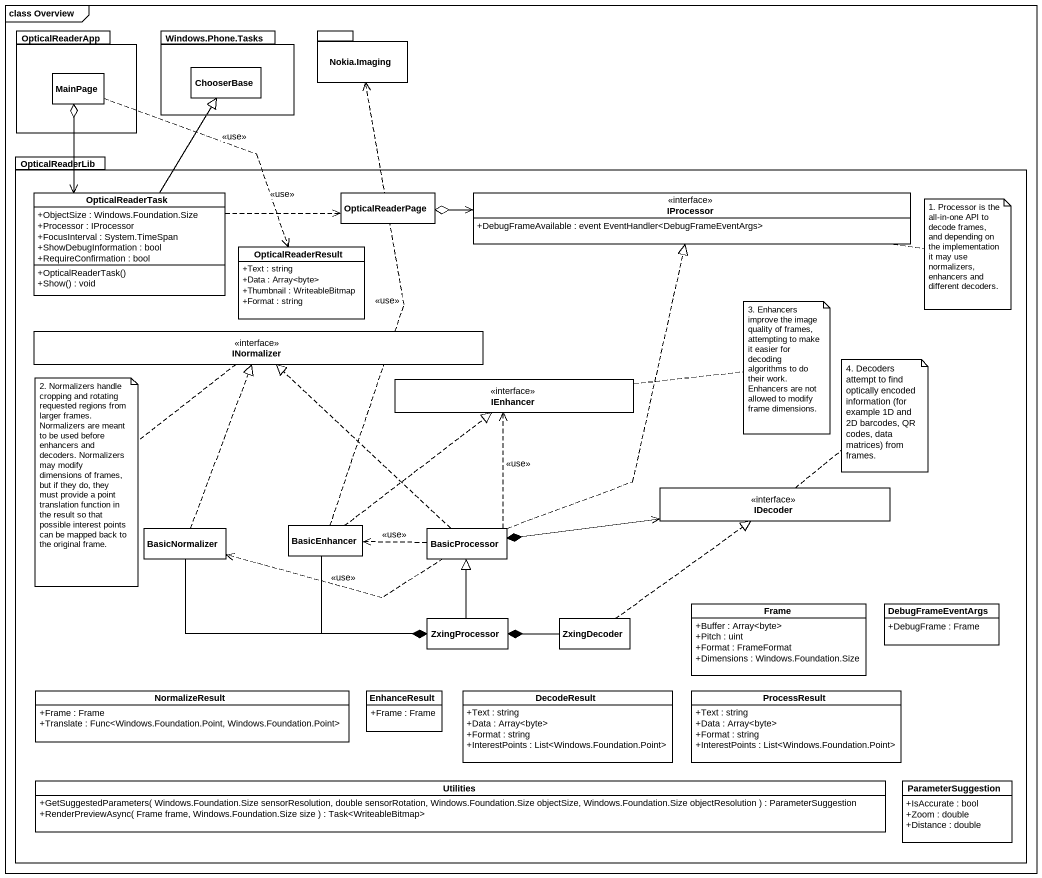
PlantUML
@startuml
mainframe class Overview
hide circle
hide empty members
skinparam classAttributeIconSize 0
package OpticalReaderApp {
  class MainPage
}
package "Windows.Phone.Tasks" as Windows_Phone_Tasks {
  class ChooserBase
}
package "Nokia.Imaging" as Nokia_Imaging {
}
package OpticalReaderLib {
  class OpticalReaderTask {
    +ObjectSize : Windows.Foundation.Size
    +Processor : IProcessor
    +FocusInterval : System.TimeSpan
    +ShowDebugInformation : bool
    +RequireConfirmation : bool
    +OpticalReaderTask()
    +Show() : void
  }
  class OpticalReaderPage
  interface IProcessor {
    +DebugFrameAvailable : event EventHandler<DebugFrameEventArgs>
  }
  class OpticalReaderResult {
    +Text : string
    +Data : Array<byte>
    +Thumbnail : WriteableBitmap
    +Format : string
  }
  interface INormalizer
  interface IEnhancer
  interface IDecoder
  class BasicNormalizer
  class BasicEnhancer
  class BasicProcessor
  class "Frame" as Frame_ {
    +Buffer : Array<byte>
    +Pitch : uint
    +Format : FrameFormat
    +Dimensions : Windows.Foundation.Size
  }
  class DebugFrameEventArgs {
    +DebugFrame : Frame
  }
  class ZxingProcessor
  class ZxingDecoder
  class NormalizeResult {
    +Frame : Frame
    +Translate : Func<Windows.Foundation.Point, Windows.Foundation.Point>
  }
  class EnhanceResult {
    +Frame : Frame
  }
  class DecodeResult {
    +Text : string
    +Data : Array<byte>
    +Format : string
    +InterestPoints : List<Windows.Foundation.Point>
  }
  class ProcessResult {
    +Text : string
    +Data : Array<byte>
    +Format : string
    +InterestPoints : List<Windows.Foundation.Point>
  }
  class Utilities {
    +GetSuggestedParameters( Windows.Foundation.Size sensorResolution, double sensorRotation, Windows.Foundation.Size objectSize, Windows.Foundation.Size objectResolution ) : ParameterSuggestion
    +RenderPreviewAsync( Frame frame, Windows.Foundation.Size size ) : Task<WriteableBitmap>
  }
  class ParameterSuggestion {
    +IsAccurate : bool
    +Zoom : double
    +Distance : double
  }
}
MainPage o--> OpticalReaderTask
MainPage ..> OpticalReaderResult : <<use>>
OpticalReaderTask -up-|> ChooserBase
OpticalReaderTask .right.> OpticalReaderPage : <<use>>
OpticalReaderPage o-right-> IProcessor
BasicNormalizer .up.|> INormalizer
BasicEnhancer .up.> Nokia_Imaging : <<use>>
BasicEnhancer .up.|> IEnhancer
BasicProcessor .up.|> IProcessor
BasicProcessor .up.|> INormalizer
BasicProcessor .up.> IEnhancer : <<use>>
BasicProcessor *-right-> IDecoder
BasicProcessor .left.> BasicNormalizer : <<use>>
BasicProcessor .left.> BasicEnhancer : <<use>>
ZxingProcessor *-left- BasicNormalizer
ZxingProcessor *-up- BasicEnhancer
ZxingProcessor -up-|> BasicProcessor
ZxingProcessor *-right- ZxingDecoder
ZxingDecoder .up.|> IDecoder
note right of IProcessor : 1. Processor is the all-in-one API to decode frames, and depending on the implementation it may use normalizers, enhancers and different decoders.
note right of IEnhancer : 3. Enhancers improve the image quality of frames, attempting to make it easier for decoding algorithms to do their work. Enhancers are not allowed to modify frame dimensions.
note bottom of INormalizer : 2. Normalizers handle cropping and rotating requested regions from larger frames. Normalizers are meant to be used before enhancers and decoders. Normalizers may modify dimensions of frames, but if they do, they must provide a point translation function in the result so that possible interest points can be mapped back to the original frame.
note top of IDecoder : 4. Decoders attempt to find optically encoded information (for example 1D and 2D barcodes, QR codes, data matrices) from frames.
@enduml
